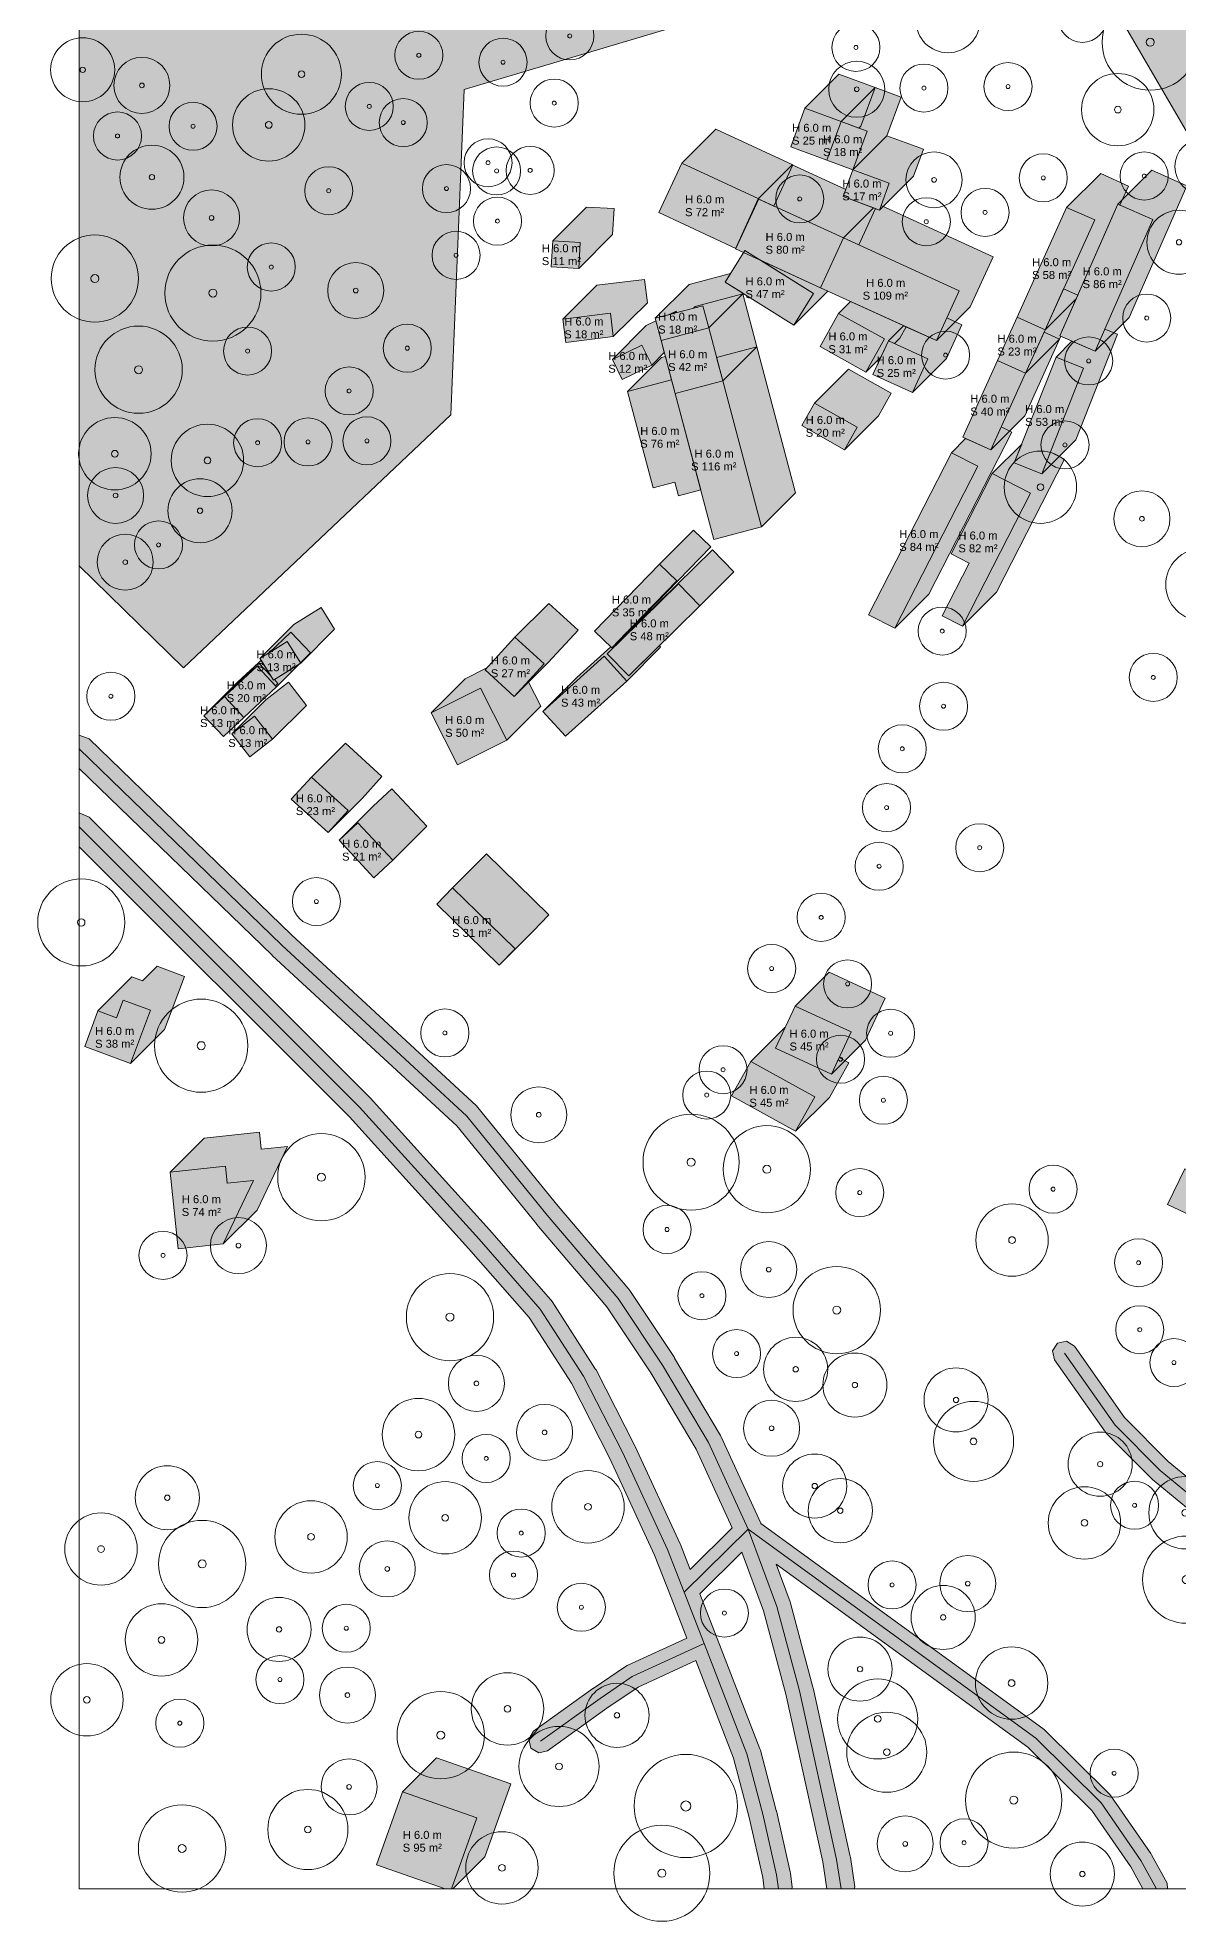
# Model space of a CAD drawing. Header units: metres. Extents: x -7 to 1019, y -7 to 1014.
# Drawn here: x -5.2 to 137.2, y -4 to 231.3 of the extents above; entities that cross this region are included whole.
import ezdxf

# ---------------------------------------------------------------- set-up
doc = ezdxf.new("R2010")
doc.units = ezdxf.units.M
doc.header["$MEASUREMENT"] = 0
for name, color, linetype, lineweight, true_color in [('TPX_BUILDING_AREAS_TEXT', 7, 'CONTINUOUS', 0, 0x000000), ('TPX_BUILDING_HEIGHTS_TEXT', 7, 'CONTINUOUS', 0, 0x000000), ('TPX_BUILDINGS', 7, 'CONTINUOUS', 0, 0x000000), ('TPX_BUILDINGS_HATCH', 7, 'CONTINUOUS', 0, 0xf0f0f0), ('TPX_BUILDINGS_SHADOWS_HATCH', 7, 'CONTINUOUS', 0, 0x000000), ('TPX_BUILDINGS_SHADOWS_OUTLINES', 7, 'CONTINUOUS', 0, 0x000000), ('TPX_FRAME_PROJECT', 7, 'CONTINUOUS', 0, 0x000000), ('TPX_ROADS_AXES', 7, 'CONTINUOUS', 0, 0x323232), ('TPX_ROADS_CONTOURS', 7, 'CONTINUOUS', 0, 0x646464), ('TPX_ROADS_HATCH', 7, 'CONTINUOUS', 0, 0xc8c8c8), ('TPX_VEGETATION_GREEN_SPACES', 7, 'CONTINUOUS', 0, 0x58ba48), ('TPX_VEGETATION_GREEN_SPACES_HATCH', 7, 'CONTINUOUS', 0, 0x58ba48), ('TPX_VEGETATION_TREES_INDIVIDUAL', 7, 'CONTINUOUS', 0, 0x136734)]:
    doc.layers.add(name, color=color, linetype=linetype, lineweight=lineweight, true_color=true_color)
doc.styles.add('TPX_TEXTE', font='arial.ttf')

# ---------------------------------------------------------------- blocks, each defined once
blk = doc.blocks.new('TREETR005_CR060')
at = {"layer": 'TPX_VEGETATION_TREES_INDIVIDUAL'}
for radius in [6, 0.5]:
    blk.add_circle((0, 0, 0.04), radius, dxfattribs=at)
blk = doc.blocks.new('TREETR003_CR030')
at = {"layer": 'TPX_VEGETATION_TREES_INDIVIDUAL'}
for radius in [3, 0.25]:
    blk.add_circle((0, 0, 0.04), radius, dxfattribs=at)
blk = doc.blocks.new('TREETR004_CR045')
at = {"layer": 'TPX_VEGETATION_TREES_INDIVIDUAL'}
for radius in [4.52, 0.417]:
    blk.add_circle((0, 0, 0.04), radius, dxfattribs=at)
blk = doc.blocks.new('TREETR005_CR054')
at = {"layer": 'TPX_VEGETATION_TREES_INDIVIDUAL'}
for radius in [5.44, 0.458]:
    blk.add_circle((0, 0, 0.04), radius, dxfattribs=at)
blk = doc.blocks.new('TREETR003_CR040')
at = {"layer": 'TPX_VEGETATION_TREES_INDIVIDUAL'}
for radius in [4, 0.333]:
    blk.add_circle((0, 0, 0.04), radius, dxfattribs=at)
blk = doc.blocks.new('TREETR004_CR050')
at = {"layer": 'TPX_VEGETATION_TREES_INDIVIDUAL'}
for radius in [5, 0.417]:
    blk.add_circle((0, 0, 0.04), radius, dxfattribs=at)
blk = doc.blocks.new('TREETR006_CR065')
at = {"layer": 'TPX_VEGETATION_TREES_INDIVIDUAL'}
for radius in [6.45, 0.625]:
    blk.add_circle((0, 0, 0.04), radius, dxfattribs=at)
blk = doc.blocks.new('TREETR005_CR058')
at = {"layer": 'TPX_VEGETATION_TREES_INDIVIDUAL'}
for radius in [5.82, 0.5]:
    blk.add_circle((0, 0, 0.04), radius, dxfattribs=at)
blk = doc.blocks.new('TREETR005_CR055')
at = {"layer": 'TPX_VEGETATION_TREES_INDIVIDUAL'}
for radius in [5.45, 0.5]:
    blk.add_circle((0, 0, 0.04), radius, dxfattribs=at)
blk = doc.blocks.new('TREETR003_CR035')
at = {"layer": 'TPX_VEGETATION_TREES_INDIVIDUAL'}
for radius in [3.5, 0.292]:
    blk.add_circle((0, 0, 0.04), radius, dxfattribs=at)

msp = doc.modelspace()

# ---------------------------------------------------------------- hatches: boundary and pattern name
at = {"layer": 'TPX_BUILDINGS_HATCH'}
for points in [[(90.6, 222.49), (88.83, 217.66), (93.33, 216), (95.1, 220.84), (90.6, 222.49)], [(95.1, 220.84), (93.33, 216), (96.59, 214.81), (98.36, 219.64), (95.1, 220.84)], [(75.23, 215.63), (72.36, 209.45), (81.97, 204.99), (84.85, 211.17), (75.23, 215.63)], [(96.59, 214.81), (95.36, 211.45), (99.9, 209.78), (101.13, 213.14), (96.59, 214.81)], [(84.76, 211.17), (81.91, 204.95), (92.55, 200.07), (95.41, 206.3), (84.76, 211.17)], [(123.27, 210.1), (117.08, 196.39), (120.58, 194.81), (126.77, 208.54), (123.27, 210.1)], [(129.65, 210.51), (122.43, 194.06), (126.83, 192.13), (134.05, 208.58), (129.65, 210.51)], [(59.1, 205.91), (58.93, 202.67), (62.35, 202.48), (62.52, 205.72), (59.1, 205.91)], [(95.41, 206.3), (92.55, 200.07), (107, 193.46), (109.85, 199.68), (95.41, 206.3)], [(83.09, 204.73), (80.62, 200.78), (89.2, 195.41), (91.68, 199.37), (83.09, 204.73)], [(77.86, 197.82), (71.91, 196.25), (72.64, 193.48), (78.59, 195.06), (77.86, 197.82)], [(66.32, 196.88), (60.37, 196.14), (60.74, 193.22), (66.67, 193.96), (66.32, 196.88)], [(94.8, 196.86), (92.48, 192.71), (98.18, 189.52), (100.52, 193.67), (94.8, 196.86)], [(117.08, 196.39), (114.65, 190.99), (118.13, 189.41), (120.58, 194.81), (117.08, 196.39)], [(78.59, 195.06), (72.64, 193.48), (74.38, 186.87), (80.34, 188.45), (78.59, 195.06)], [(101.01, 193.45), (99.09, 189.24), (104.03, 186.98), (105.95, 191.19), (101.01, 193.45)], [(70.25, 192.91), (66.55, 191.12), (67.78, 188.59), (71.48, 190.4), (70.25, 192.91)], [(114.65, 190.99), (110.31, 181.39), (113.79, 179.81), (118.13, 189.41), (114.65, 190.99)], [(121.94, 191.41), (116.73, 178.18), (120.19, 176.82), (125.39, 190.04), (121.94, 191.41)], [(73.94, 188.57), (68.46, 187.12), (71.65, 175.05), (74.36, 175.76), (74.8, 174.08), (77.59, 174.81), (73.94, 188.57)], [(80.34, 188.45), (74.38, 186.87), (79.23, 168.62), (85.18, 170.19), (80.34, 188.45)], [(91.78, 185.66), (90.19, 182.85), (95.54, 179.83), (97.13, 182.65), (91.78, 185.66)], [(108.88, 179.45), (98.53, 159.21), (101.82, 157.53), (112.17, 177.77), (108.88, 179.45)], [(111.09, 165.66), (107.72, 159.08), (110.27, 157.77), (118.77, 174.4), (113.97, 176.85), (108.84, 166.82), (111.09, 165.66)], [(72.45, 165.54), (64.34, 157.14), (66.47, 155.08), (74.59, 163.47), (72.45, 165.54)], [(74.8, 163.06), (65.9, 154.34), (68.59, 151.6), (77.49, 160.33), (74.8, 163.06)], [(25.95, 155.87), (22.55, 153.75), (24.24, 151.04), (27.64, 153.16), (25.95, 155.87)], [(54.39, 156.39), (50.67, 152.34), (54.31, 149.01), (58.04, 153.06), (54.39, 156.39)], [(65.52, 154.04), (57.89, 147.14), (60.7, 144.03), (68.34, 150.93), (65.52, 154.04)], [(22.19, 152.79), (18.13, 148.98), (20.56, 146.39), (24.62, 150.2), (22.19, 152.79)], [(18.13, 148.98), (15.56, 146.57), (17.99, 143.98), (20.56, 146.39), (18.13, 148.98)], [(50.07, 150.05), (43.94, 146.97), (47.23, 140.47), (53.36, 143.54), (50.07, 150.05)], [(21.88, 146.53), (19.04, 144.34), (21.28, 141.46), (24.11, 143.65), (21.88, 146.53)], [(28.97, 138.93), (26.47, 136.18), (31.06, 132.02), (33.55, 134.77), (28.97, 138.93)], [(34.78, 133.23), (32.43, 131.04), (36.79, 126.36), (39.14, 128.55), (34.78, 133.23)], [(46.61, 125.08), (44.62, 123.04), (52.41, 115.43), (54.4, 117.47), (46.61, 125.08)], [(138.02, 90), (135.88, 85.51), (152.24, 77.79), (150.56, 74.29), (169.81, 65.2), (182.25, 91.28), (186.34, 89.36), (195.04, 107.59), (177.52, 115.86), (175.44, 111.52), (170.12, 114.04), (167.48, 108.51), (162.8, 110.72), (154.12, 92.51), (159.01, 90.19), (155.08, 81.95), (138.02, 90)], [(2.33, 109.71), (0.67, 105.25), (6.41, 103.13), (8.88, 109.79), (5.48, 111.05), (4.66, 108.84), (2.33, 109.71)], [(89.36, 110.32), (86.92, 105.06), (93.93, 101.81), (96.36, 107.08), (89.36, 110.32)], [(83.86, 103.41), (81.44, 99.12), (89.42, 94.67), (91.83, 98.97), (83.86, 103.41)], [(18.24, 90.31), (11.34, 89.58), (12.36, 79.99), (17.96, 80.59), (21.76, 88.53), (18.47, 88.18), (18.24, 90.31)], [(40.34, 12.14), (37.1, 3.01), (45.69, 0), (46.46, 0), (49.62, 8.89), (40.34, 12.14)]]:
    msp.add_hatch(color=256, dxfattribs=at).paths.add_polyline_path(points)
at = {"layer": 'TPX_BUILDINGS_SHADOWS_HATCH'}
for points in [[(94.84, 226.74), (90.6, 222.49), (95.1, 220.84), (97.34, 220.02), (97.57, 220.25), (99.35, 225.08), (94.84, 226.74)], [(99.35, 225.08), (95.1, 220.84), (98.36, 219.64), (96.59, 214.81), (100.84, 219.05), (102.61, 223.88), (99.35, 225.08)], [(79.47, 219.87), (75.23, 215.63), (84.85, 211.17), (84.83, 211.14), (86.7, 210.28), (89.09, 215.41), (79.47, 219.87)], [(100.84, 219.05), (96.59, 214.81), (101.13, 213.14), (99.9, 209.78), (104.15, 214.02), (105.38, 217.38), (100.84, 219.05)], [(89, 215.41), (84.79, 211.2), (84.85, 211.17), (84.83, 211.14), (97.31, 205.43), (99.39, 209.97), (95.36, 211.45), (95.69, 212.35), (89, 215.41)], [(126.77, 208.54), (120.58, 194.81), (124.47, 198.7), (129.65, 210.51), (129.93, 210.38), (131.01, 212.78), (127.52, 214.35), (123.27, 210.1), (126.77, 208.54)], [(134.05, 208.58), (126.83, 192.13), (131.07, 196.37), (138.29, 212.82), (133.89, 214.75), (129.65, 210.51), (134.05, 208.58)], [(63.34, 210.15), (59.1, 205.91), (62.52, 205.72), (62.35, 202.48), (66.59, 206.73), (66.76, 209.97), (63.34, 210.15)], [(99.16, 210.05), (95.41, 206.3), (109.85, 199.68), (107, 193.46), (111.24, 197.7), (114.09, 203.93), (100.1, 210.33), (99.9, 209.78), (99.16, 210.05)], [(92.55, 200.07), (85.03, 203.52), (91.68, 199.37), (89.2, 195.41), (93.45, 199.65), (93.45, 199.66), (92.55, 200.07)], [(64.61, 200.38), (60.37, 196.14), (66.32, 196.88), (66.67, 193.96), (70.92, 198.2), (70.56, 201.12), (64.61, 200.38)], [(76.15, 200.49), (71.91, 196.25), (77.86, 197.82), (78.59, 195.06), (82.83, 199.3), (82.8, 199.42), (80.62, 200.78), (81.29, 201.85), (76.15, 200.49)], [(76.88, 197.72), (76.67, 197.51), (77.86, 197.82), (78.59, 195.06), (80.34, 188.45), (84.59, 192.69), (82.83, 199.3), (76.88, 197.72)], [(96.3, 198.36), (94.8, 196.86), (100.52, 193.67), (98.18, 189.52), (100.08, 191.41), (101.01, 193.45), (101.77, 193.1), (102.43, 193.76), (103.23, 195.18), (96.3, 198.36)], [(120.58, 194.81), (118.13, 189.41), (122.37, 193.65), (122.53, 194.01), (122.43, 194.06), (124.65, 199.13), (122.88, 199.93), (120.58, 194.81)], [(70.79, 195.36), (66.55, 191.12), (70.25, 192.91), (71.48, 190.4), (73.04, 191.96), (72.64, 193.48), (71.99, 195.94), (70.79, 195.36)], [(74.5, 197.16), (73.48, 196.66), (74.59, 196.96), (74.5, 197.16)], [(102.9, 195.33), (101.01, 193.45), (105.95, 191.19), (104.03, 186.98), (108.28, 191.23), (110.2, 195.43), (108.3, 196.3), (107, 193.46), (102.9, 195.33)], [(118.13, 189.41), (113.79, 179.81), (118.03, 184.05), (122.37, 193.65), (120.45, 194.53), (118.13, 189.41)], [(125.39, 190.04), (120.19, 176.82), (124.43, 181.06), (129.63, 194.28), (128.05, 194.91), (126.83, 192.13), (123.93, 193.4), (121.94, 191.41), (125.39, 190.04)], [(72.7, 191.36), (68.46, 187.12), (73.94, 188.57), (73.17, 191.48), (72.7, 191.36)], [(84.59, 192.69), (79.57, 191.36), (80.34, 188.45), (85.18, 170.19), (89.42, 174.43), (84.59, 192.69)], [(96.02, 189.91), (91.78, 185.66), (97.13, 182.65), (95.54, 179.83), (99.78, 184.08), (101.38, 186.89), (96.02, 189.91)], [(112.17, 177.77), (101.82, 157.53), (106.07, 161.77), (116.42, 182.02), (115.09, 182.69), (113.79, 179.81), (110.65, 181.23), (108.88, 179.45), (112.17, 177.77)], [(118.77, 174.4), (110.27, 157.77), (114.52, 162.02), (123.01, 178.64), (121.26, 179.54), (120.19, 176.82), (116.73, 178.18), (117.66, 180.54), (113.97, 176.85), (118.77, 174.4)], [(74.59, 163.47), (66.47, 155.08), (70.72, 159.32), (78.83, 167.71), (76.69, 169.78), (72.45, 165.54), (74.59, 163.47)], [(70.14, 158.59), (65.9, 154.34), (74.8, 163.06), (77.49, 160.33), (81.73, 164.57), (79.05, 167.31), (70.14, 158.59)], [(26.79, 157.99), (22.55, 153.75), (25.95, 155.87), (27.64, 153.16), (31.88, 157.4), (30.19, 160.12), (26.79, 157.99)], [(58.04, 153.06), (54.31, 149.01), (58.55, 153.26), (62.28, 157.3), (58.64, 160.63), (54.39, 156.39), (58.04, 153.06)], [(62.13, 151.38), (57.89, 147.14), (65.52, 154.04), (68.34, 150.93), (72.58, 155.17), (72.42, 155.35), (68.59, 151.6), (65.9, 154.34), (69.84, 158.2), (69.77, 158.28), (68.24, 156.9), (66.47, 155.08), (66.35, 155.19), (62.13, 151.38)], [(26.43, 157.03), (23.69, 154.46), (25.95, 155.87), (27.62, 153.19), (28.86, 154.44), (26.43, 157.03)], [(19.8, 150.82), (15.56, 146.57), (18.13, 148.98), (22.19, 152.79), (24.5, 150.33), (24.8, 150.63), (24.35, 151.11), (24.24, 151.04), (23.9, 151.59), (22.37, 153.22), (19.8, 150.82)], [(22.37, 153.22), (18.13, 148.98), (22.19, 152.79), (24.62, 150.2), (27.48, 153.06), (24.24, 151.04), (22.69, 153.53), (22.37, 153.22)], [(23.28, 148.58), (19.04, 144.34), (21.88, 146.53), (24.11, 143.65), (28.36, 147.89), (26.12, 150.78), (23.28, 148.58)], [(48.18, 151.22), (43.94, 146.97), (50.07, 150.05), (53.36, 143.54), (57.61, 147.78), (56.03, 150.89), (54.31, 149.01), (50.67, 152.34), (50.88, 152.57), (48.18, 151.22)], [(33.22, 143.18), (28.97, 138.93), (33.55, 134.77), (31.06, 132.02), (35.3, 136.26), (37.79, 139.01), (33.22, 143.18)], [(36.68, 135.28), (32.43, 131.04), (34.78, 133.23), (39.14, 128.55), (43.38, 132.79), (39.02, 137.47), (36.68, 135.28)], [(50.85, 129.33), (46.61, 125.08), (54.4, 117.47), (52.41, 115.43), (56.66, 119.67), (58.64, 121.72), (50.85, 129.33)], [(6.57, 113.95), (2.33, 109.71), (4.66, 108.84), (5.48, 111.05), (8.88, 109.79), (6.41, 103.13), (10.65, 107.37), (13.12, 114.03), (9.72, 115.29), (7.89, 113.46), (6.57, 113.95)], [(93.6, 114.57), (89.36, 110.32), (96.36, 107.08), (93.93, 101.81), (98.17, 106.06), (100.61, 111.32), (93.6, 114.57)], [(88.1, 107.65), (83.86, 103.41), (91.83, 98.97), (89.42, 94.67), (93.66, 98.91), (96.08, 103.21), (94.88, 103.88), (93.93, 101.81), (86.92, 105.06), (88.11, 107.64), (88.1, 107.65)], [(15.58, 93.82), (11.34, 89.58), (18.24, 90.31), (18.47, 88.18), (21.76, 88.53), (17.96, 80.59), (22.2, 84.83), (26, 92.77), (22.71, 92.42), (22.49, 94.56), (15.58, 93.82)], [(44.58, 16.39), (40.34, 12.14), (49.62, 8.89), (46.46, 0), (46.62, 0), (50.62, 4), (53.86, 13.13), (44.58, 16.39)]]:
    msp.add_hatch(color=256, dxfattribs=at).paths.add_polyline_path(points)
at = {"layer": 'TPX_ROADS_HATCH'}
for points in [[(0, 134.45), (0, 130.23), (33.73, 96.48), (48.6, 80.02), (56.15, 71.4), (61.43, 63.19), (66.22, 53.8), (71.83, 41.71), (73.88, 36.43), (75.87, 31.33), (68.41, 27.91), (68.2, 27.79), (64.17, 25.06), (64.13, 25.04), (56.72, 19.7), (56.12, 18.73), (56.38, 17.61), (57.36, 17.01), (58.47, 17.27), (65.86, 22.59), (69.78, 25.23), (76.96, 28.53), (81.69, 16.36), (83.63, 8.95), (85.33, 1.45), (85.51, 0), (88.95, 0), (89.01, 0.22), (88.79, 1.98), (88.76, 2.14), (87.04, 9.75), (87.02, 9.81), (85.05, 17.34), (84.98, 17.53), (79.64, 31.3), (77.46, 36.89), (82.7, 42.08), (85.43, 34.75), (88.21, 24.34), (92.82, 3.38), (93.33, 0), (96.76, 0), (96.83, 0.26), (96.27, 3.96), (96.25, 4.07), (91.62, 25.13), (91.6, 25.21), (88.79, 35.73), (88.74, 35.89), (87, 40.57), (118.43, 17.71), (126.4, 9.81), (131.27, 2.78), (132.78, 0), (135.87, 0), (135.8, 0.71), (133.87, 4.28), (133.78, 4.42), (128.79, 11.63), (128.61, 11.85), (120.46, 19.92), (120.29, 20.07), (85.1, 45.66), (85.08, 45.7), (80.15, 56.51), (80.07, 56.68), (74.33, 66.33), (74.29, 66.4), (68.74, 74.76), (68.62, 74.93), (59.77, 85.33), (49.76, 97.66), (49.59, 97.84), (26.48, 119.2), (1.22, 143.7), (0, 144.18), (0, 140.01), (24.06, 116.67), (24.09, 116.64), (47.12, 95.36), (57.07, 83.11), (57.09, 83.08), (65.88, 72.74), (71.35, 64.5), (77.01, 54.97), (81.5, 45.12), (76.27, 39.94), (75.07, 43.03), (75.03, 43.13), (69.39, 55.3), (69.36, 55.36), (64.51, 64.86), (64.42, 65.01), (59.03, 73.4), (58.87, 73.61), (51.23, 82.34), (51.21, 82.36), (36.3, 98.86), (36.24, 98.93), (1.24, 133.94), (0, 134.45), (0, 134.45)], [(122.14, 68.2), (121.52, 67.23), (121.77, 66.11), (128.1, 57.09), (128.27, 56.89), (133.89, 51.25), (133.99, 51.16), (138.92, 47.07), (138.98, 47.01), (168.25, 25.35), (168.33, 25.29), (194.22, 8.52), (207.64, 0), (211.85, 0), (211.9, 0.33), (211.24, 1.27), (195.85, 11.04), (170, 27.79), (140.8, 49.4), (135.96, 53.42), (130.48, 58.92), (124.23, 67.83), (123.26, 68.45), (122.14, 68.2)]]:
    msp.add_hatch(color=256, dxfattribs=at).paths.add_polyline_path(points)
at = {"layer": 'TPX_VEGETATION_GREEN_SPACES_HATCH'}
msp.add_hatch(color=256, dxfattribs=at).paths.add_polyline_path([(0, 815.56), (0, 165.34), (13.02, 152.57), (46.37, 184.19), (48.03, 224.85), (83.18, 235.28), (122.01, 247.5), (139.83, 216.9), (560.02, 738.24), (575.52, 717.94), (628.86, 774.72), (664.02, 898.62), (626.71, 936.05), (591.38, 961.32), (529.37, 1005.65), (527.1, 1007.12), (425.31, 1007.12), (370.92, 971.48), (91.66, 834.53), (82.63, 852.04), (0, 815.56)])

# ---------------------------------------------------------------- linework, layer by layer
at = {"layer": 'TPX_BUILDINGS', "elevation": 0.04}
for points in [[(90.6, 222.49), (88.83, 217.66), (93.33, 216), (95.1, 220.84)], [(95.1, 220.84), (93.33, 216), (96.59, 214.81), (98.36, 219.64)], [(75.23, 215.63), (72.36, 209.45), (81.97, 204.99), (84.85, 211.17)], [(96.59, 214.81), (95.36, 211.45), (99.9, 209.78), (101.13, 213.14)], [(84.76, 211.17), (81.91, 204.95), (92.55, 200.07), (95.41, 206.3)], [(123.27, 210.1), (117.08, 196.39), (120.58, 194.81), (126.77, 208.54)], [(129.65, 210.51), (122.43, 194.06), (126.83, 192.13), (134.05, 208.58)], [(59.1, 205.91), (58.93, 202.67), (62.35, 202.48), (62.52, 205.72)], [(95.41, 206.3), (92.55, 200.07), (107, 193.46), (109.85, 199.68)], [(83.09, 204.73), (80.62, 200.78), (89.2, 195.41), (91.68, 199.37)], [(77.86, 197.82), (71.91, 196.25), (72.64, 193.48), (78.59, 195.06)], [(66.32, 196.88), (60.37, 196.14), (60.74, 193.22), (66.67, 193.96)], [(94.8, 196.86), (92.48, 192.71), (98.18, 189.52), (100.52, 193.67)], [(117.08, 196.39), (114.65, 190.99), (118.13, 189.41), (120.58, 194.81)], [(78.59, 195.06), (72.64, 193.48), (74.38, 186.87), (80.34, 188.45)], [(101.01, 193.45), (99.09, 189.24), (104.03, 186.98), (105.95, 191.19)], [(70.25, 192.91), (66.55, 191.12), (67.78, 188.59), (71.48, 190.4)], [(114.65, 190.99), (110.31, 181.39), (113.79, 179.81), (118.13, 189.41)], [(121.94, 191.41), (116.73, 178.18), (120.19, 176.82), (125.39, 190.04)], [(73.94, 188.57), (68.46, 187.12), (71.65, 175.05), (74.36, 175.76), (74.8, 174.08), (77.59, 174.81)], [(80.34, 188.45), (74.38, 186.87), (79.23, 168.62), (85.18, 170.19)], [(91.78, 185.66), (90.19, 182.85), (95.54, 179.83), (97.13, 182.65)], [(108.88, 179.45), (98.53, 159.21), (101.82, 157.53), (112.17, 177.77)], [(111.09, 165.66), (107.72, 159.08), (110.27, 157.77), (118.77, 174.4), (113.97, 176.85), (108.84, 166.82)], [(72.45, 165.54), (64.34, 157.14), (66.47, 155.08), (74.59, 163.47)], [(74.8, 163.06), (65.9, 154.34), (68.59, 151.6), (77.49, 160.33)], [(25.95, 155.87), (22.55, 153.75), (24.24, 151.04), (27.64, 153.16)], [(54.39, 156.39), (50.67, 152.34), (54.31, 149.01), (58.04, 153.06)], [(65.52, 154.04), (57.89, 147.14), (60.7, 144.03), (68.34, 150.93)], [(22.19, 152.79), (18.13, 148.98), (20.56, 146.39), (24.62, 150.2)], [(18.13, 148.98), (15.56, 146.57), (17.99, 143.98), (20.56, 146.39)], [(50.07, 150.05), (43.94, 146.97), (47.23, 140.47), (53.36, 143.54)], [(21.88, 146.53), (19.04, 144.34), (21.28, 141.46), (24.11, 143.65)], [(28.97, 138.93), (26.47, 136.18), (31.06, 132.02), (33.55, 134.77)], [(34.78, 133.23), (32.43, 131.04), (36.79, 126.36), (39.14, 128.55)], [(46.61, 125.08), (44.62, 123.04), (52.41, 115.43), (54.4, 117.47)], [(138.02, 90), (135.88, 85.51), (152.24, 77.79), (150.56, 74.29), (169.81, 65.2), (182.25, 91.28), (186.34, 89.36), (195.04, 107.59), (177.52, 115.86), (175.44, 111.52), (170.12, 114.04), (167.48, 108.51), (162.8, 110.72), (154.12, 92.51), (159.01, 90.19), (155.08, 81.95)], [(2.33, 109.71), (0.67, 105.25), (6.41, 103.13), (8.88, 109.79), (5.48, 111.05), (4.66, 108.84)], [(89.36, 110.32), (86.92, 105.06), (93.93, 101.81), (96.36, 107.08)], [(83.86, 103.41), (81.44, 99.12), (89.42, 94.67), (91.83, 98.97)], [(18.24, 90.31), (11.34, 89.58), (12.36, 79.99), (17.96, 80.59), (21.76, 88.53), (18.47, 88.18)], [(40.34, 12.14), (37.1, 3.01), (45.69, 0), (46.46, 0), (49.62, 8.89)]]:
    msp.add_lwpolyline(points, close=True, dxfattribs=at)
at = {"layer": 'TPX_BUILDINGS_SHADOWS_OUTLINES', "elevation": 0.04}
for points in [[(94.84, 226.74), (90.6, 222.49), (95.1, 220.84), (97.34, 220.02), (97.57, 220.25), (99.35, 225.08)], [(99.35, 225.08), (95.1, 220.84), (98.36, 219.64), (96.59, 214.81), (100.84, 219.05), (102.61, 223.88)], [(79.47, 219.87), (75.23, 215.63), (84.85, 211.17), (84.83, 211.14), (86.7, 210.28), (89.09, 215.41)], [(100.84, 219.05), (96.59, 214.81), (101.13, 213.14), (99.9, 209.78), (104.15, 214.02), (105.38, 217.38)], [(89, 215.41), (84.79, 211.2), (84.85, 211.17), (84.83, 211.14), (97.31, 205.43), (99.39, 209.97), (95.36, 211.45), (95.69, 212.35)], [(126.77, 208.54), (120.58, 194.81), (124.47, 198.7), (129.65, 210.51), (129.93, 210.38), (131.01, 212.78), (127.52, 214.35), (123.27, 210.1)], [(134.05, 208.58), (126.83, 192.13), (131.07, 196.37), (138.29, 212.82), (133.89, 214.75), (129.65, 210.51)], [(63.34, 210.15), (59.1, 205.91), (62.52, 205.72), (62.35, 202.48), (66.59, 206.73), (66.76, 209.97)], [(99.16, 210.05), (95.41, 206.3), (109.85, 199.68), (107, 193.46), (111.24, 197.7), (114.09, 203.93), (100.1, 210.33), (99.9, 209.78)], [(92.55, 200.07), (85.03, 203.52), (91.68, 199.37), (89.2, 195.41), (93.45, 199.65), (93.45, 199.66)], [(64.61, 200.38), (60.37, 196.14), (66.32, 196.88), (66.67, 193.96), (70.92, 198.2), (70.56, 201.12)], [(76.15, 200.49), (71.91, 196.25), (77.86, 197.82), (78.59, 195.06), (82.83, 199.3), (82.8, 199.42), (80.62, 200.78), (81.29, 201.85)], [(76.88, 197.72), (76.67, 197.51), (77.86, 197.82), (78.59, 195.06), (80.34, 188.45), (84.59, 192.69), (82.83, 199.3)], [(96.3, 198.36), (94.8, 196.86), (100.52, 193.67), (98.18, 189.52), (100.08, 191.41), (101.01, 193.45), (101.77, 193.1), (102.43, 193.76), (103.23, 195.18)], [(120.58, 194.81), (118.13, 189.41), (122.37, 193.65), (122.53, 194.01), (122.43, 194.06), (124.65, 199.13), (122.88, 199.93)], [(70.79, 195.36), (66.55, 191.12), (70.25, 192.91), (71.48, 190.4), (73.04, 191.96), (72.64, 193.48), (71.99, 195.94)], [(74.5, 197.16), (73.48, 196.66), (74.59, 196.96)], [(102.9, 195.33), (101.01, 193.45), (105.95, 191.19), (104.03, 186.98), (108.28, 191.23), (110.2, 195.43), (108.3, 196.3), (107, 193.46)], [(118.13, 189.41), (113.79, 179.81), (118.03, 184.05), (122.37, 193.65), (120.45, 194.53)], [(125.39, 190.04), (120.19, 176.82), (124.43, 181.06), (129.63, 194.28), (128.05, 194.91), (126.83, 192.13), (123.93, 193.4), (121.94, 191.41)], [(72.7, 191.36), (68.46, 187.12), (73.94, 188.57), (73.17, 191.48)], [(84.59, 192.69), (79.57, 191.36), (80.34, 188.45), (85.18, 170.19), (89.42, 174.43)], [(96.02, 189.91), (91.78, 185.66), (97.13, 182.65), (95.54, 179.83), (99.78, 184.08), (101.38, 186.89)], [(112.17, 177.77), (101.82, 157.53), (106.07, 161.77), (116.42, 182.02), (115.09, 182.69), (113.79, 179.81), (110.65, 181.23), (108.88, 179.45)], [(118.77, 174.4), (110.27, 157.77), (114.52, 162.02), (123.01, 178.64), (121.26, 179.54), (120.19, 176.82), (116.73, 178.18), (117.66, 180.54), (113.97, 176.85)], [(74.59, 163.47), (66.47, 155.08), (70.72, 159.32), (78.83, 167.71), (76.69, 169.78), (72.45, 165.54)], [(70.14, 158.59), (65.9, 154.34), (74.8, 163.06), (77.49, 160.33), (81.73, 164.57), (79.05, 167.31)], [(26.79, 157.99), (22.55, 153.75), (25.95, 155.87), (27.64, 153.16), (31.88, 157.4), (30.19, 160.12)], [(58.04, 153.06), (54.31, 149.01), (58.55, 153.26), (62.28, 157.3), (58.64, 160.63), (54.39, 156.39)], [(62.13, 151.38), (57.89, 147.14), (65.52, 154.04), (68.34, 150.93), (72.58, 155.17), (72.42, 155.35), (68.59, 151.6), (65.9, 154.34), (69.84, 158.2), (69.77, 158.28), (68.24, 156.9), (66.47, 155.08), (66.35, 155.19)], [(26.43, 157.03), (23.69, 154.46), (25.95, 155.87), (27.62, 153.19), (28.86, 154.44)], [(19.8, 150.82), (15.56, 146.57), (18.13, 148.98), (22.19, 152.79), (24.5, 150.33), (24.8, 150.63), (24.35, 151.11), (24.24, 151.04), (23.9, 151.59), (22.37, 153.22)], [(22.37, 153.22), (18.13, 148.98), (22.19, 152.79), (24.62, 150.2), (27.48, 153.06), (24.24, 151.04), (22.69, 153.53)], [(23.28, 148.58), (19.04, 144.34), (21.88, 146.53), (24.11, 143.65), (28.36, 147.89), (26.12, 150.78)], [(48.18, 151.22), (43.94, 146.97), (50.07, 150.05), (53.36, 143.54), (57.61, 147.78), (56.03, 150.89), (54.31, 149.01), (50.67, 152.34), (50.88, 152.57)], [(33.22, 143.18), (28.97, 138.93), (33.55, 134.77), (31.06, 132.02), (35.3, 136.26), (37.79, 139.01)], [(36.68, 135.28), (32.43, 131.04), (34.78, 133.23), (39.14, 128.55), (43.38, 132.79), (39.02, 137.47)], [(50.85, 129.33), (46.61, 125.08), (54.4, 117.47), (52.41, 115.43), (56.66, 119.67), (58.64, 121.72)], [(6.57, 113.95), (2.33, 109.71), (4.66, 108.84), (5.48, 111.05), (8.88, 109.79), (6.41, 103.13), (10.65, 107.37), (13.12, 114.03), (9.72, 115.29), (7.89, 113.46)], [(93.6, 114.57), (89.36, 110.32), (96.36, 107.08), (93.93, 101.81), (98.17, 106.06), (100.61, 111.32)], [(88.1, 107.65), (83.86, 103.41), (91.83, 98.97), (89.42, 94.67), (93.66, 98.91), (96.08, 103.21), (94.88, 103.88), (93.93, 101.81), (86.92, 105.06), (88.11, 107.64)], [(15.58, 93.82), (11.34, 89.58), (18.24, 90.31), (18.47, 88.18), (21.76, 88.53), (17.96, 80.59), (22.2, 84.83), (26, 92.77), (22.71, 92.42), (22.49, 94.56)], [(44.58, 16.39), (40.34, 12.14), (49.62, 8.89), (46.46, 0), (46.62, 0), (50.62, 4), (53.86, 13.13)]]:
    msp.add_lwpolyline(points, close=True, dxfattribs=at)
at = {"layer": 'TPX_FRAME_PROJECT', "elevation": 0}
msp.add_lwpolyline([(0, 0), (1012.17, 0), (1012.17, 1007.12), (0, 1007.12)], close=True, dxfattribs=at)
at = {"layer": 'TPX_ROADS_AXES', "elevation": 0.03}
for points in [[(0, 142.44), (25.28, 117.92), (48.4, 96.56), (58.43, 84.21), (67.29, 73.79), (72.83, 65.43), (78.56, 55.78), (83.49, 44.97), (87.1, 35.28), (89.91, 24.76), (94.54, 3.7), (95.1, 0)], [(87.28, 0), (87.05, 1.76), (85.33, 9.36), (83.35, 16.9), (78.01, 30.66), (75.51, 37.07), (73.44, 42.4), (67.8, 54.57), (62.95, 64.06), (57.55, 72.45), (49.91, 81.19), (35, 97.69), (0, 132.7)], [(210.44, 0), (195.04, 9.78), (169.15, 26.55), (139.88, 48.22), (134.95, 52.31), (129.33, 57.95), (123, 66.97)], [(83.49, 44.97), (75.51, 37.07)], [(83.49, 44.97), (119.41, 18.86), (127.56, 10.78), (132.55, 3.56), (134.48, 0)], [(78.01, 30.66), (69.04, 26.54), (65.01, 23.82), (57.6, 18.49)]]:
    msp.add_lwpolyline(points, dxfattribs=at)
at = {"layer": 'TPX_ROADS_CONTOURS', "elevation": 0.03}
for points in [[(0, 134.45), (0, 130.23), (33.73, 96.48), (48.6, 80.02), (56.15, 71.4), (61.43, 63.19), (66.22, 53.8), (71.83, 41.71), (73.88, 36.43), (75.87, 31.33), (68.41, 27.91), (68.2, 27.79), (64.17, 25.06), (64.13, 25.04), (56.72, 19.7), (56.12, 18.73), (56.38, 17.61), (57.36, 17.01), (58.47, 17.27), (65.86, 22.59), (69.78, 25.23), (76.96, 28.53), (81.69, 16.36), (83.63, 8.95), (85.33, 1.45), (85.51, 0), (88.95, 0), (89.01, 0.22), (88.79, 1.98), (88.76, 2.14), (87.04, 9.75), (87.02, 9.81), (85.05, 17.34), (84.98, 17.53), (79.64, 31.3), (77.46, 36.89), (82.7, 42.08), (85.43, 34.75), (88.21, 24.34), (92.82, 3.38), (93.33, 0), (96.76, 0), (96.83, 0.26), (96.27, 3.96), (96.25, 4.07), (91.62, 25.13), (91.6, 25.21), (88.79, 35.73), (88.74, 35.89), (87, 40.57), (118.43, 17.71), (126.4, 9.81), (131.27, 2.78), (132.78, 0), (135.87, 0), (135.8, 0.71), (133.87, 4.28), (133.78, 4.42), (128.79, 11.63), (128.61, 11.85), (120.46, 19.92), (120.29, 20.07), (85.1, 45.66), (85.08, 45.7), (80.15, 56.51), (80.07, 56.68), (74.33, 66.33), (74.29, 66.4), (68.74, 74.76), (68.62, 74.93), (59.77, 85.33), (49.76, 97.66), (49.59, 97.84), (26.48, 119.2), (1.22, 143.7), (0, 144.18), (0, 140.01), (24.06, 116.67), (24.09, 116.64), (47.12, 95.36), (57.07, 83.11), (57.09, 83.08), (65.88, 72.74), (71.35, 64.5), (77.01, 54.97), (81.5, 45.12), (76.27, 39.94), (75.07, 43.03), (75.03, 43.13), (69.39, 55.3), (69.36, 55.36), (64.51, 64.86), (64.42, 65.01), (59.03, 73.4), (58.87, 73.61), (51.23, 82.34), (51.21, 82.36), (36.3, 98.86), (36.24, 98.93), (1.24, 133.94), (0, 134.45)], [(122.14, 68.2), (121.52, 67.23), (121.77, 66.11), (128.1, 57.09), (128.27, 56.89), (133.89, 51.25), (133.99, 51.16), (138.92, 47.07), (138.98, 47.01), (168.25, 25.35), (168.33, 25.29), (194.22, 8.52), (207.64, 0), (211.85, 0), (211.9, 0.33), (211.24, 1.27), (195.85, 11.04), (170, 27.79), (140.8, 49.4), (135.96, 53.42), (130.48, 58.92), (124.23, 67.83), (123.26, 68.45)]]:
    msp.add_lwpolyline(points, close=True, dxfattribs=at)
at = {"layer": 'TPX_VEGETATION_GREEN_SPACES', "elevation": 0}
msp.add_lwpolyline([(0, 815.56), (0, 165.34), (13.02, 152.57), (46.37, 184.19), (48.03, 224.85), (83.18, 235.28), (122.01, 247.5), (139.83, 216.9), (560.02, 738.24), (575.52, 717.94), (628.86, 774.72), (664.02, 898.62), (626.71, 936.05), (591.38, 961.32), (529.37, 1005.65), (527.1, 1007.12), (425.31, 1007.12), (370.92, 971.48), (91.66, 834.53), (82.63, 852.04)], close=True, dxfattribs=at)

# ---------------------------------------------------------------- block references
at = {"layer": 'TPX_VEGETATION_TREES_INDIVIDUAL'}
for name, p in [('TREETR003_CR040', (108.45, 233.43, 0.04)), ('TREETR003_CR030', (125.24, 233.73, 0.04)), ('TREETR005_CR060', (133.7, 230.75, 0.04)), ('TREETR003_CR030', (61.24, 231.53, 0.04)), ('TREETR003_CR030', (96.96, 230.09, 0.04)), ('TREETR003_CR040', (0.42, 227.3, 0.04)), ('TREETR004_CR050', (27.73, 226.75, 0.04)), ('TREETR003_CR030', (42.39, 229.11, 0.04)), ('TREETR003_CR030', (52.9, 228.25, 0.04)), ('TREETR003_CR035', (7.81, 225.35, 0.04)), ('TREETR003_CR035', (97.06, 224.87, 0.04)), ('TREETR003_CR030', (59.29, 223.14, 0.04)), ('TREETR003_CR030', (105.45, 225.02, 0.04)), ('TREETR003_CR030', (115.95, 225.21, 0.04)), ('TREETR004_CR045', (129.65, 222.32, 0.04)), ('TREETR004_CR045', (23.65, 220.41, 0.04)), ('TREETR003_CR030', (36.2, 222.73, 0.04)), ('TREETR003_CR030', (40.44, 220.71, 0.04)), ('TREETR003_CR030', (4.77, 219.03, 0.04)), ('TREETR003_CR030', (14.2, 220.24, 0.04)), ('TREETR003_CR040', (9.07, 213.88, 0.04)), ('TREETR003_CR030', (51.03, 215.68, 0.04)), ('TREETR003_CR030', (52.1, 214.66, 0.04)), ('TREETR003_CR030', (56.29, 214.73, 0.04)), ('TREETR003_CR035', (106.71, 213.55, 0.04)), ('TREETR003_CR030', (120.35, 213.8, 0.04)), ('TREETR003_CR030', (132.95, 214.03, 0.04)), ('TREETR003_CR035', (140.28, 215.21, 0.04)), ('TREETR003_CR030', (31.14, 212.19, 0.04)), ('TREETR003_CR030', (45.84, 212.46, 0.04)), ('TREETR003_CR035', (16.51, 208.79, 0.04)), ('TREETR003_CR030', (89.95, 211.16, 0.04)), ('TREETR003_CR030', (113.08, 209.49, 0.04)), ('TREETR003_CR030', (52.21, 208.39, 0.04)), ('TREETR003_CR030', (105.75, 208.32, 0.04)), ('TREETR003_CR040', (137.3, 205.75, 0.04)), ('TREETR003_CR030', (47.04, 204.12, 0.04)), ('TREETR005_CR055', (1.94, 201.22, 0.04)), ('TREETR005_CR060', (16.68, 199.4, 0.04)), ('TREETR003_CR030', (23.97, 202.66, 0.04)), ('TREETR003_CR035', (34.52, 199.72, 0.04)), ('TREETR003_CR030', (133.27, 196.28, 0.04)), ('TREETR003_CR030', (40.95, 192.52, 0.04)), ('TREETR005_CR055', (7.4, 189.83, 0.04)), ('TREETR003_CR030', (21.01, 192.16, 0.04)), ('TREETR003_CR030', (108.15, 191.65, 0.04)), ('TREETR003_CR030', (126.02, 190.93, 0.04)), ('TREETR003_CR030', (33.69, 187.17, 0.04)), ('TREETR004_CR045', (4.44, 179.33, 0.04)), ('TREETR003_CR030', (22.26, 180.7, 0.04)), ('TREETR003_CR030', (28.56, 180.81, 0.04)), ('TREETR003_CR030', (35.91, 180.94, 0.04)), ('TREETR004_CR045', (16, 178.5, 0.04)), ('TREETR003_CR030', (123.06, 180.43, 0.04)), ('TREETR004_CR045', (120, 175.15, 0.04)), ('TREETR003_CR035', (4.53, 174.11, 0.04)), ('TREETR003_CR040', (15.07, 172.21, 0.04)), ('TREETR003_CR035', (132.67, 171.2, 0.04)), ('TREETR003_CR030', (9.89, 167.94, 0.04)), ('TREETR003_CR035', (5.73, 165.78, 0.04)), ('TREETR004_CR045', (140.17, 162.98, 0.04)), ('TREETR003_CR030', (107.73, 157.17, 0.04)), ('TREETR003_CR030', (134.08, 151.38, 0.04)), ('TREETR003_CR030', (3.94, 149.03, 0.04)), ('TREETR003_CR030', (107.9, 147.78, 0.04)), ('TREETR003_CR030', (102.74, 142.46, 0.04)), ('TREETR003_CR030', (100.78, 135.11, 0.04)), ('TREETR003_CR030', (112.42, 130.1, 0.04)), ('TREETR003_CR030', (99.86, 127.79, 0.04)), ('TREETR005_CR054', (0.25, 120.77, 0.04)), ('TREETR003_CR030', (29.6, 123.38, 0.04)), ('TREETR003_CR030', (92.62, 121.39, 0.04)), ('TREETR003_CR030', (86.44, 115.01, 0.04)), ('TREETR003_CR030', (95.92, 113.09, 0.04)), ('TREETR005_CR058', (15.22, 105.37, 0.04)), ('TREETR003_CR030', (45.64, 106.96, 0.04)), ('TREETR003_CR030', (101.29, 106.92, 0.04)), ('TREETR003_CR030', (95.04, 103.68, 0.04)), ('TREETR003_CR030', (80.37, 102.37, 0.04)), ('TREETR003_CR030', (78.33, 99.2, 0.04)), ('TREETR003_CR030', (100.39, 98.55, 0.04)), ('TREETR003_CR035', (57.37, 96.73, 0.04)), ('TREETR005_CR060', (76.38, 90.81, 0.04)), ('TREETR005_CR055', (30.22, 88.93, 0.04)), ('TREETR005_CR055', (85.84, 89.93, 0.04)), ('TREETR003_CR030', (97.44, 87.01, 0.04)), ('TREETR003_CR030', (121.58, 87.44, 0.04)), ('TREETR003_CR030', (73.38, 82.4, 0.04)), ('TREETR004_CR045', (116.45, 81.08, 0.04)), ('TREETR003_CR035', (19.87, 80.39, 0.04)), ('TREETR003_CR030', (10.45, 79.17, 0.04)), ('TREETR003_CR035', (86.07, 77.4, 0.04)), ('TREETR003_CR030', (132.25, 78.24, 0.04)), ('TREETR005_CR055', (94.56, 72.33, 0.04)), ('TREETR005_CR055', (46.28, 71.46, 0.04)), ('TREETR003_CR030', (77.73, 74.12, 0.04)), ('TREETR003_CR030', (132.4, 69.88, 0.04)), ('TREETR003_CR030', (82.06, 66.89, 0.04)), ('TREETR003_CR040', (89.44, 64.93, 0.04)), ('TREETR003_CR030', (136.67, 65.78, 0.04)), ('TREETR003_CR035', (49.58, 63.17, 0.04)), ('TREETR003_CR040', (96.83, 62.97, 0.04)), ('TREETR003_CR040', (109.46, 61.11, 0.04)), ('TREETR004_CR045', (42.35, 56.77, 0.04)), ('TREETR003_CR035', (58.09, 57.05, 0.04)), ('TREETR003_CR035', (86.43, 57.56, 0.04)), ('TREETR004_CR050', (111.65, 55.93, 0.04)), ('TREETR003_CR030', (50.8, 53.79, 0.04)), ('TREETR003_CR040', (127.45, 53.08, 0.04)), ('TREETR003_CR040', (91.81, 50.35, 0.04)), ('TREETR003_CR040', (10.99, 48.89, 0.04)), ('TREETR003_CR030', (37.21, 50.41, 0.04)), ('TREETR004_CR045', (63.51, 47.75, 0.04)), ('TREETR004_CR045', (45.68, 46.38, 0.04)), ('TREETR003_CR040', (95.01, 47.27, 0.04)), ('TREETR004_CR045', (125.49, 45.74, 0.04)), ('TREETR003_CR030', (131.75, 47.94, 0.04)), ('TREETR004_CR045', (138.06, 47.01, 0.04)), ('TREETR004_CR045', (28.93, 43.99, 0.04)), ('TREETR003_CR030', (55.17, 44.47, 0.04)), ('TREETR004_CR045', (2.71, 42.48, 0.04)), ('TREETR005_CR055', (15.34, 40.61, 0.04)), ('TREETR003_CR035', (38.45, 39.99, 0.04)), ('TREETR005_CR055', (138.21, 38.65, 0.04)), ('TREETR003_CR030', (54.21, 39.23, 0.04)), ('TREETR003_CR030', (101.48, 37.99, 0.04)), ('TREETR003_CR035', (110.93, 38.16, 0.04)), ('TREETR003_CR030', (62.68, 35.2, 0.04)), ('TREETR003_CR040', (107.85, 33.93, 0.04)), ('TREETR004_CR045', (10.26, 31.12, 0.04)), ('TREETR003_CR040', (24.94, 32.43, 0.04)), ('TREETR003_CR030', (33.33, 32.58, 0.04)), ('TREETR003_CR030', (80.54, 34.48, 0.04)), ('TREETR003_CR040', (97.47, 27.47, 0.04)), ('TREETR003_CR030', (25.05, 26.17, 0.04)), ('TREETR004_CR045', (116.4, 25.73, 0.04)), ('TREETR004_CR045', (0.95, 23.64, 0.04)), ('TREETR003_CR035', (33.48, 24.23, 0.04)), ('TREETR004_CR045', (53.46, 22.5, 0.04)), ('TREETR004_CR050', (99.68, 21.25, 0.04)), ('TREETR003_CR030', (12.55, 20.72, 0.04)), ('TREETR005_CR055', (45.12, 19.22, 0.04)), ('TREETR003_CR040', (67.13, 21.7, 0.04)), ('TREETR004_CR050', (100.81, 17.09, 0.04)), ('TREETR004_CR050', (59.89, 15.31, 0.04)), ('TREETR006_CR065', (75.73, 10.37, 0.04)), ('TREETR005_CR060', (116.66, 11.11, 0.04)), ('TREETR003_CR030', (129.2, 14.47, 0.04)), ('TREETR003_CR035', (33.69, 12.75, 0.04)), ('TREETR004_CR050', (28.54, 7.43, 0.04)), ('TREETR005_CR055', (12.83, 5.06, 0.04)), ('TREETR004_CR045', (52.77, 2.64, 0.04)), ('TREETR005_CR060', (72.73, 1.96, 0.04)), ('TREETR003_CR035', (103.11, 5.64, 0.04)), ('TREETR003_CR030', (110.46, 5.77, 0.04)), ('TREETR003_CR040', (125.23, 1.86, 0.04))]:
    msp.add_blockref(name, p, dxfattribs=at)

# ---------------------------------------------------------------- texts
at = {"layer": 'TPX_BUILDING_AREAS_TEXT', "style": 'TPX_TEXTE'}
for s, p in [('S 25 m²', (88.99, 217.95, 0.05)), ('S 18 m²', (92.87, 216.52, 0.05)), ('S 17 m²', (95.27, 210.99, 0.05)), ('S 72 m²', (75.63, 209.01, 0.05)), ('S 80 m²', (85.68, 204.32, 0.05)), ('S 11 m²', (57.75, 202.9, 0.05)), ('S 58 m²', (118.95, 201.16, 0.05)), ('S 86 m²', (125.26, 200.02, 0.05)), ('S 47 m²', (83.17, 198.77, 0.05)), ('S 109 m²', (97.8, 198.58, 0.05)), ('S 18 m²', (72.27, 194.35, 0.05)), ('S 18 m²', (60.55, 193.75, 0.05)), ('S 42 m²', (73.52, 189.66, 0.05)), ('S 31 m²', (93.52, 191.89, 0.05)), ('S 23 m²', (114.63, 191.6, 0.05)), ('S 12 m²', (66.04, 189.45, 0.05)), ('S 25 m²', (99.55, 188.92, 0.05)), ('S 40 m²', (111.24, 184.1, 0.05)), ('S 53 m²', (118.08, 182.81, 0.05)), ('S 20 m²', (90.69, 181.45, 0.05)), ('S 76 m²', (70.03, 180.08, 0.05)), ('S 116 m²', (76.38, 177.24, 0.05)), ('S 84 m²', (102.37, 167.19, 0.05)), ('S 82 m²', (109.75, 167.01, 0.05)), ('S 35 m²', (66.49, 159.01, 0.05)), ('S 48 m²', (68.72, 156.03, 0.05)), ('S 13 m²', (22.12, 152.16, 0.05)), ('S 27 m²', (51.38, 151.4, 0.05)), ('S 20 m²', (18.4, 148.29, 0.05)), ('S 43 m²', (60.14, 147.73, 0.05)), ('S 13 m²', (15.08, 145.18, 0.05)), ('S 13 m²', (18.6, 142.69, 0.05)), ('S 50 m²', (45.68, 143.96, 0.05)), ('S 23 m²', (27.04, 134.18, 0.05)), ('S 21 m²', (32.81, 128.49, 0.05)), ('S 31 m²', (46.54, 118.96, 0.05)), ('S 38 m²', (1.97, 105.11, 0.05)), ('S 45 m²', (88.67, 104.77, 0.05)), ('S 45 m²', (83.66, 97.74, 0.05)), ('S 74 m²', (12.79, 84.09, 0.05)), ('S 95 m²', (40.38, 4.66, 0.05))]:
    msp.add_text(s, height=1, dxfattribs=at).set_placement(p)
at = {"layer": 'TPX_BUILDING_HEIGHTS_TEXT', "style": 'TPX_TEXTE'}
for p in [(88.99, 219.55, 0.05), (92.87, 218.12, 0.05), (95.27, 212.59, 0.05), (75.63, 210.61, 0.05), (57.75, 204.5, 0.05), (85.68, 205.92, 0.05), (118.95, 202.76, 0.05), (125.26, 201.62, 0.05), (83.17, 200.37, 0.05), (98.23, 200.18, 0.05), (60.55, 195.35, 0.05), (72.27, 195.95, 0.05), (93.52, 193.49, 0.05), (114.63, 193.2, 0.05), (66.04, 191.05, 0.05), (73.52, 191.26, 0.05), (99.55, 190.52, 0.05), (111.24, 185.7, 0.05), (90.69, 183.05, 0.05), (118.08, 184.41, 0.05), (70.03, 181.68, 0.05), (76.81, 178.84, 0.05), (102.37, 168.79, 0.05), (109.75, 168.61, 0.05), (66.49, 160.61, 0.05), (68.72, 157.63, 0.05), (22.12, 153.76, 0.05), (51.38, 153, 0.05), (18.4, 149.89, 0.05), (60.14, 149.33, 0.05), (15.08, 146.78, 0.05), (45.68, 145.56, 0.05), (18.6, 144.29, 0.05), (27.04, 135.78, 0.05), (32.81, 130.09, 0.05), (46.54, 120.56, 0.05), (1.97, 106.71, 0.05), (88.67, 106.37, 0.05), (83.66, 99.34, 0.05), (12.79, 85.69, 0.05), (40.38, 6.26, 0.05)]:
    msp.add_text('H 6.0 m', height=1, dxfattribs=at).set_placement(p)

doc.saveas('drawing.dxf')
